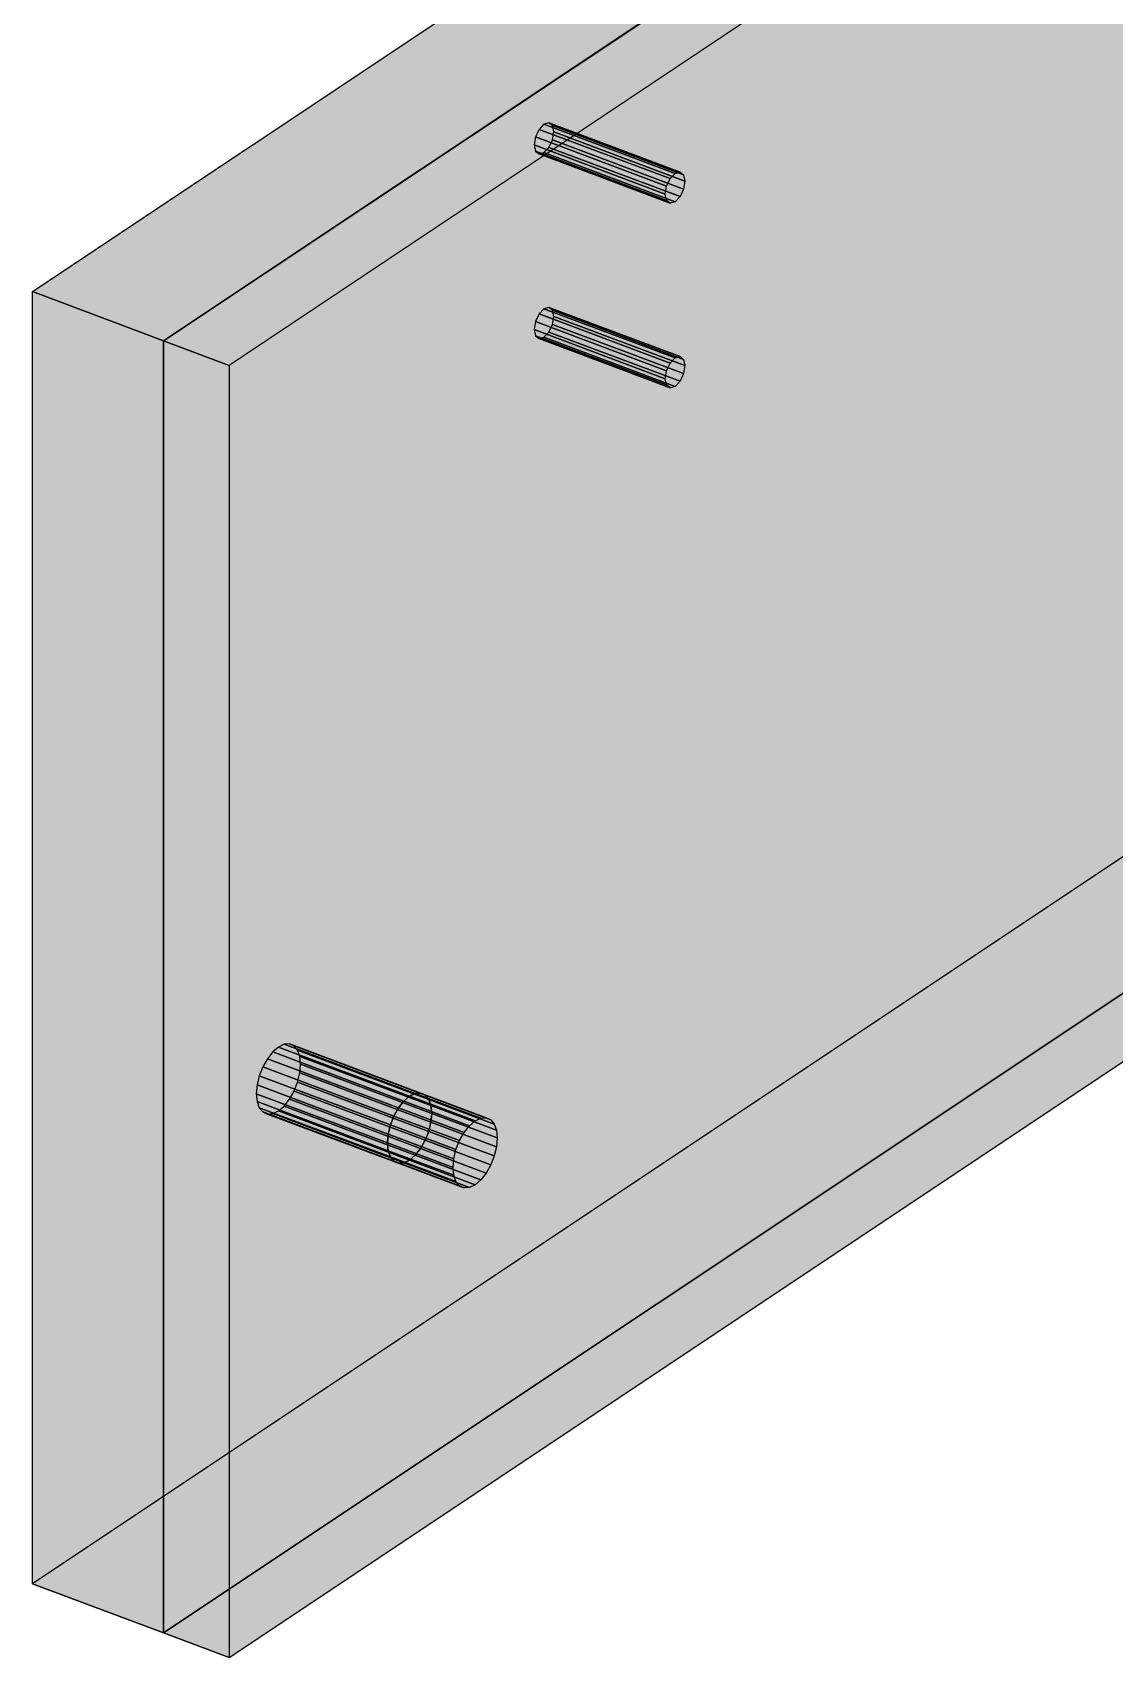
# Model space of a CAD drawing. Header units: millimetres. Extents: x 50 to 612415, y 2 to 4150.
# Drawn here: x 496427.8 to 496598.9, y 1608.7 to 1865.6 of the extents above; entities that cross this region are included whole.
import ezdxf

# ---------------------------------------------------------------- set-up
doc = ezdxf.new("R2010")
doc.units = ezdxf.units.MM
doc.layers.add('HATCH', color=8, linetype='Continuous', lineweight=9)
doc.layers.add('OUTLINE', color=7, linetype='Continuous', lineweight=25)

msp = doc.modelspace()

# ---------------------------------------------------------------- hatches: boundary and pattern name
at = {"layer": 'HATCH', "true_color": 0xccae87}
for points in [[(496427.812, 1824.65), (496738.892, 2032.036), (496759.631, 2024.259), (496448.551, 1816.873)], [(496448.551, 1816.873), (496759.631, 2024.259), (496770, 2020.371), (496458.92, 1812.984)], [(496738.892, 1827.739), (496427.812, 1620.353), (496448.551, 1612.576), (496759.631, 1819.962)], [(496759.631, 1819.962), (496448.551, 1612.576), (496458.92, 1608.687), (496770, 1816.073)]]:
    msp.add_hatch(color=43, dxfattribs=at).paths.add_polyline_path(points)
at = {"layer": 'HATCH', "true_color": 0xbda27d}
for points in [[(496508.693, 1851.114), (496427.812, 1824.65), (496738.892, 2032.036)], [(496509.471, 1851.331), (496508.693, 1851.114), (496738.892, 2032.036)], [(496510.04, 1850.889), (496509.471, 1851.331), (496738.892, 2032.036)], [(496658.011, 1950.659), (496510.04, 1850.889), (496738.892, 2032.036)], [(496490.816, 1695.94), (496448.551, 1816.873), (496759.631, 2024.259)], [(496759.631, 2024.259), (496448.551, 1816.873), (496529.432, 1843.337)], [(496720.746, 1852.971), (496490.816, 1695.94), (496759.631, 2024.259)], [(496759.631, 2024.259), (496529.432, 1843.337), (496530.21, 1843.554)], [(496759.631, 2024.259), (496530.21, 1843.554), (496530.779, 1843.112)], [(496759.631, 2024.259), (496530.779, 1843.112), (496678.75, 1942.882)], [(496770, 2020.371), (496458.92, 1812.984), (496501.186, 1692.052)], [(496770, 2020.371), (496501.186, 1692.052), (496731.115, 1849.082)], [(496658.011, 1950.659), (496657.234, 1949.84), (496510.04, 1850.889)], [(496657.234, 1949.84), (496656.664, 1948.638), (496510.04, 1850.889)], [(496656.664, 1948.638), (496656.456, 1947.377), (496510.04, 1850.889)], [(496508.693, 1846.623), (496656.664, 1946.393), (496657.234, 1945.951)], [(496508.693, 1846.623), (496509.471, 1847.443), (496656.664, 1946.393)], [(496658.011, 1921.474), (496508.693, 1846.623), (496657.234, 1945.951)], [(496509.471, 1847.443), (496510.04, 1848.644), (496656.664, 1946.393)], [(496656.456, 1947.377), (496510.249, 1849.905), (496510.04, 1850.889)], [(496510.04, 1848.644), (496510.249, 1849.905), (496656.664, 1946.393)], [(496510.249, 1849.905), (496656.456, 1947.377), (496656.664, 1946.393)], [(496530.779, 1843.112), (496677.972, 1942.063), (496678.75, 1942.882)], [(496530.779, 1843.112), (496677.403, 1940.861), (496677.972, 1942.063)], [(496530.779, 1843.112), (496677.195, 1939.6), (496677.403, 1940.861)], [(496677.972, 1938.174), (496677.403, 1938.616), (496529.432, 1838.846)], [(496677.403, 1938.616), (496530.21, 1839.666), (496529.432, 1838.846)], [(496677.972, 1938.174), (496529.432, 1838.846), (496678.75, 1913.697)], [(496677.403, 1938.616), (496530.779, 1840.867), (496530.21, 1839.666)], [(496530.779, 1843.112), (496530.987, 1842.128), (496677.195, 1939.6)], [(496677.403, 1938.616), (496530.987, 1842.128), (496530.779, 1840.867)], [(496677.403, 1938.616), (496677.195, 1939.6), (496530.987, 1842.128)], [(496658.011, 1921.474), (496510.249, 1820.72), (496508.693, 1846.623)], [(496658.011, 1921.474), (496657.234, 1920.654), (496510.249, 1820.72)], [(496657.234, 1920.654), (496656.664, 1919.453), (496510.249, 1820.72)], [(496656.664, 1919.453), (496656.456, 1918.192), (496510.249, 1820.72)], [(496508.693, 1817.438), (496656.664, 1917.208), (496657.234, 1916.766)], [(496508.693, 1817.438), (496509.471, 1818.257), (496656.664, 1917.208)], [(496700.913, 1861.179), (496508.693, 1817.438), (496658.011, 1916.984)], [(496508.693, 1817.438), (496657.234, 1916.766), (496658.011, 1916.984)], [(496509.471, 1818.257), (496510.04, 1819.459), (496656.664, 1917.208)], [(496510.04, 1819.459), (496510.249, 1820.72), (496656.664, 1917.208)], [(496510.249, 1820.72), (496656.456, 1918.192), (496656.664, 1917.208)], [(496529.432, 1838.846), (496530.987, 1812.943), (496678.75, 1913.697)], [(496530.987, 1812.943), (496677.972, 1912.877), (496678.75, 1913.697)], [(496530.987, 1812.943), (496677.403, 1911.676), (496677.972, 1912.877)], [(496530.987, 1812.943), (496677.195, 1910.415), (496677.403, 1911.676)], [(496677.972, 1908.989), (496677.403, 1909.431), (496529.432, 1809.661)], [(496677.403, 1909.431), (496530.21, 1810.48), (496529.432, 1809.661)], [(496678.75, 1909.207), (496529.432, 1809.661), (496721.652, 1853.402)], [(496678.75, 1909.207), (496677.972, 1908.989), (496529.432, 1809.661)], [(496677.403, 1909.431), (496530.779, 1811.682), (496530.21, 1810.48)], [(496677.403, 1909.431), (496530.987, 1812.943), (496530.779, 1811.682)], [(496677.403, 1909.431), (496677.195, 1910.415), (496530.987, 1812.943)], [(496700.007, 1860.748), (496470.197, 1702.49), (496470.078, 1703.717)], [(496700.007, 1860.748), (496470.078, 1703.717), (496507.915, 1817.22)], [(496700.007, 1860.748), (496699.101, 1859.972), (496470.197, 1702.49)], [(496700.913, 1861.179), (496700.007, 1860.748), (496507.915, 1817.22)], [(496700.913, 1861.179), (496507.915, 1817.22), (496508.693, 1817.438)], [(496699.101, 1859.972), (496698.257, 1858.904), (496470.197, 1702.49)], [(496698.257, 1858.904), (496697.532, 1857.618), (496470.197, 1702.49)], [(496697.532, 1857.618), (496696.976, 1856.201), (496470.197, 1702.49)], [(496696.976, 1856.201), (496696.627, 1854.75), (496470.197, 1702.49)], [(496696.627, 1854.75), (496696.507, 1853.363), (496470.197, 1702.49)], [(496470.197, 1702.49), (496696.507, 1853.363), (496696.627, 1852.135)], [(496490.816, 1695.94), (496490.936, 1694.713), (496720.746, 1852.971)], [(496720.746, 1852.971), (496490.936, 1694.713), (496490.816, 1695.94)], [(496528.654, 1809.443), (496490.816, 1695.94), (496720.746, 1852.971)], [(496490.936, 1694.713), (496719.84, 1852.195), (496720.746, 1852.971)], [(496720.746, 1852.971), (496719.84, 1852.195), (496490.936, 1694.713)], [(496528.654, 1809.443), (496720.746, 1852.971), (496721.652, 1853.402)], [(496529.432, 1809.661), (496528.654, 1809.443), (496721.652, 1853.402)], [(496508.693, 1851.114), (496507.915, 1850.294), (496427.812, 1824.65)], [(496507.915, 1850.294), (496507.346, 1849.093), (496427.812, 1824.65)], [(496466.697, 1695.105), (496696.627, 1852.135), (496696.976, 1851.15)], [(496466.697, 1695.105), (496467.603, 1695.881), (496696.627, 1852.135)], [(496466.697, 1695.105), (496696.976, 1851.15), (496697.532, 1850.475)], [(496466.697, 1695.105), (496697.532, 1850.475), (496698.257, 1850.155)], [(496466.697, 1695.105), (496699.101, 1850.213), (496738.892, 1827.739)], [(496466.697, 1695.105), (496698.257, 1850.155), (496699.101, 1850.213)], [(496467.603, 1695.881), (496468.447, 1696.948), (496696.627, 1852.135)], [(496468.447, 1696.948), (496469.172, 1698.234), (496696.627, 1852.135)], [(496469.172, 1698.234), (496469.728, 1699.651), (496696.627, 1852.135)], [(496469.728, 1699.651), (496470.078, 1701.103), (496696.627, 1852.135)], [(496470.078, 1701.103), (496470.197, 1702.49), (496696.627, 1852.135)], [(496490.936, 1694.713), (496718.996, 1851.127), (496719.84, 1852.195)], [(496719.84, 1852.195), (496718.996, 1851.127), (496490.936, 1694.713)], [(496490.936, 1694.713), (496718.271, 1849.841), (496718.996, 1851.127)], [(496718.996, 1851.127), (496718.271, 1849.841), (496490.936, 1694.713)], [(496507.346, 1849.093), (496507.138, 1847.832), (496427.812, 1824.65)], [(496427.812, 1620.353), (496507.138, 1847.832), (496507.346, 1846.848)], [(496507.138, 1847.832), (496427.812, 1620.353), (496427.812, 1824.65)], [(496490.936, 1694.713), (496717.715, 1848.424), (496718.271, 1849.841)], [(496718.271, 1849.841), (496717.715, 1848.424), (496490.936, 1694.713)], [(496490.936, 1694.713), (496717.365, 1846.973), (496717.715, 1848.424)], [(496717.715, 1848.424), (496717.365, 1846.973), (496490.936, 1694.713)], [(496501.186, 1692.052), (496501.305, 1690.824), (496731.115, 1849.082)], [(496501.305, 1690.824), (496730.209, 1848.306), (496731.115, 1849.082)], [(496501.305, 1690.824), (496729.365, 1847.239), (496730.209, 1848.306)], [(496507.138, 1818.646), (496427.812, 1620.353), (496507.346, 1846.848)], [(496490.936, 1694.713), (496717.246, 1845.586), (496717.365, 1846.973)], [(496717.365, 1846.973), (496717.246, 1845.586), (496490.936, 1694.713)], [(496490.936, 1694.713), (496717.246, 1845.586), (496717.365, 1844.358)], [(496717.365, 1844.358), (496717.246, 1845.586), (496490.936, 1694.713)], [(496501.305, 1690.824), (496728.64, 1845.953), (496729.365, 1847.239)], [(496501.305, 1690.824), (496728.084, 1844.536), (496728.64, 1845.953)], [(496507.346, 1819.908), (496507.138, 1818.646), (496507.346, 1846.848)], [(496510.249, 1820.72), (496510.04, 1821.704), (496507.346, 1846.848)], [(496510.04, 1821.704), (496509.471, 1822.146), (496507.346, 1846.848)], [(496509.471, 1822.146), (496508.693, 1821.928), (496507.346, 1846.848)], [(496508.693, 1821.928), (496507.915, 1821.109), (496507.346, 1846.848)], [(496507.915, 1821.109), (496507.346, 1819.908), (496507.346, 1846.848)], [(496510.249, 1820.72), (496507.346, 1846.848), (496507.915, 1846.406)], [(496510.249, 1820.72), (496507.915, 1846.406), (496508.693, 1846.623)], [(496448.551, 1816.873), (496528.654, 1842.517), (496529.432, 1843.337)], [(496448.551, 1816.873), (496528.085, 1841.316), (496528.654, 1842.517)], [(496717.715, 1843.373), (496717.365, 1844.358), (496487.436, 1687.328)], [(496487.436, 1687.328), (496717.365, 1844.358), (496717.715, 1843.373)], [(496717.365, 1844.358), (496488.342, 1688.104), (496487.436, 1687.328)], [(496487.436, 1687.328), (496488.342, 1688.104), (496717.365, 1844.358)], [(496718.271, 1842.698), (496717.715, 1843.373), (496487.436, 1687.328)], [(496487.436, 1687.328), (496717.715, 1843.373), (496718.271, 1842.698)], [(496487.436, 1687.328), (496718.271, 1842.698), (496759.631, 1819.962)], [(496718.996, 1842.378), (496718.271, 1842.698), (496487.436, 1687.328)], [(496759.631, 1819.962), (496719.84, 1842.436), (496487.436, 1687.328)], [(496719.84, 1842.436), (496718.996, 1842.378), (496487.436, 1687.328)], [(496717.365, 1844.358), (496489.186, 1689.171), (496488.342, 1688.104)], [(496488.342, 1688.104), (496489.186, 1689.171), (496717.365, 1844.358)], [(496489.186, 1689.171), (496489.911, 1690.457), (496717.365, 1844.358)], [(496717.365, 1844.358), (496489.911, 1690.457), (496489.186, 1689.171)], [(496717.365, 1844.358), (496490.467, 1691.874), (496489.911, 1690.457)], [(496489.911, 1690.457), (496490.467, 1691.874), (496717.365, 1844.358)], [(496490.467, 1691.874), (496490.816, 1693.326), (496717.365, 1844.358)], [(496717.365, 1844.358), (496490.816, 1693.326), (496490.467, 1691.874)], [(496717.365, 1844.358), (496490.936, 1694.713), (496490.816, 1693.326)], [(496490.816, 1693.326), (496490.936, 1694.713), (496717.365, 1844.358)], [(496501.305, 1690.824), (496727.735, 1843.084), (496728.084, 1844.536)], [(496501.305, 1690.824), (496727.615, 1841.698), (496727.735, 1843.084)], [(496448.551, 1816.873), (496527.876, 1840.055), (496528.085, 1841.316)], [(496528.085, 1839.071), (496527.876, 1840.055), (496448.551, 1612.576)], [(496448.551, 1816.873), (496448.551, 1612.576), (496527.876, 1840.055)], [(496728.084, 1839.485), (496727.735, 1840.47), (496497.805, 1683.44)], [(496727.735, 1840.47), (496498.711, 1684.216), (496497.805, 1683.44)], [(496727.735, 1840.47), (496499.555, 1685.283), (496498.711, 1684.216)], [(496727.735, 1840.47), (496500.28, 1686.569), (496499.555, 1685.283)], [(496727.735, 1840.47), (496500.836, 1687.986), (496500.28, 1686.569)], [(496727.735, 1840.47), (496501.186, 1689.437), (496500.836, 1687.986)], [(496727.735, 1840.47), (496501.305, 1690.824), (496501.186, 1689.437)], [(496727.735, 1840.47), (496727.615, 1841.698), (496501.305, 1690.824)], [(496528.085, 1839.071), (496448.551, 1612.576), (496527.876, 1810.869)], [(496728.64, 1838.809), (496728.084, 1839.485), (496497.805, 1683.44)], [(496770, 1816.073), (496728.64, 1838.809), (496497.805, 1683.44)], [(496528.085, 1839.071), (496527.876, 1810.869), (496528.085, 1812.131)], [(496528.085, 1839.071), (496530.779, 1813.927), (496530.987, 1812.943)], [(496528.085, 1839.071), (496530.21, 1814.369), (496530.779, 1813.927)], [(496528.085, 1839.071), (496529.432, 1814.151), (496530.21, 1814.369)], [(496528.085, 1839.071), (496528.654, 1813.332), (496529.432, 1814.151)], [(496528.085, 1839.071), (496528.085, 1812.131), (496528.654, 1813.332)], [(496528.654, 1838.629), (496528.085, 1839.071), (496530.987, 1812.943)], [(496529.432, 1838.846), (496528.654, 1838.629), (496530.987, 1812.943)], [(496738.892, 1827.739), (496427.812, 1620.353), (496466.697, 1695.105)], [(496487.436, 1687.328), (496448.551, 1612.576), (496759.631, 1819.962)], [(496487.436, 1687.328), (496759.631, 1819.962), (496448.551, 1612.576)], [(496427.812, 1620.353), (496507.138, 1818.646), (496507.346, 1817.663)], [(496427.812, 1620.353), (496507.346, 1817.663), (496507.915, 1817.22)], [(496464.223, 1702.078), (496427.812, 1620.353), (496507.915, 1817.22)], [(496490.816, 1695.94), (496490.467, 1696.926), (496448.551, 1816.873)], [(496490.467, 1696.926), (496489.911, 1697.601), (496448.551, 1816.873)], [(496489.911, 1697.601), (496489.186, 1697.921), (496448.551, 1816.873)], [(496489.186, 1697.921), (496488.342, 1697.862), (496448.551, 1816.873)], [(496488.342, 1697.862), (496487.436, 1697.431), (496448.551, 1816.873)], [(496487.436, 1697.431), (496486.53, 1696.655), (496448.551, 1816.873)], [(496486.53, 1696.655), (496485.686, 1695.587), (496448.551, 1816.873)], [(496484.056, 1691.433), (496483.936, 1690.046), (496448.551, 1816.873)], [(496485.686, 1695.587), (496484.961, 1694.302), (496448.551, 1816.873)], [(496484.405, 1692.885), (496484.056, 1691.433), (496448.551, 1816.873)], [(496484.961, 1694.302), (496484.405, 1692.885), (496448.551, 1816.873)], [(496483.936, 1690.046), (496448.551, 1612.576), (496448.551, 1816.873)], [(496464.948, 1703.364), (496464.223, 1702.078), (496507.915, 1817.22)], [(496465.792, 1704.432), (496464.948, 1703.364), (496507.915, 1817.22)], [(496466.697, 1705.208), (496465.792, 1704.432), (496507.915, 1817.22)], [(496467.603, 1705.639), (496466.697, 1705.208), (496507.915, 1817.22)], [(496468.447, 1705.698), (496467.603, 1705.639), (496507.915, 1817.22)], [(496469.172, 1705.378), (496468.447, 1705.698), (496507.915, 1817.22)], [(496469.728, 1704.703), (496469.172, 1705.378), (496507.915, 1817.22)], [(496470.078, 1703.717), (496469.728, 1704.703), (496507.915, 1817.22)], [(496458.92, 1608.687), (496770, 1816.073), (496497.805, 1683.44)], [(496458.92, 1812.984), (496500.836, 1693.037), (496501.186, 1692.052)], [(496458.92, 1812.984), (496500.28, 1693.713), (496500.836, 1693.037)], [(496458.92, 1812.984), (496499.555, 1694.032), (496500.28, 1693.713)], [(496458.92, 1812.984), (496498.711, 1693.974), (496499.555, 1694.032)], [(496458.92, 1812.984), (496497.805, 1693.542), (496498.711, 1693.974)], [(496458.92, 1812.984), (496496.9, 1692.766), (496497.805, 1693.542)], [(496458.92, 1812.984), (496496.056, 1691.699), (496496.9, 1692.766)], [(496458.92, 1812.984), (496494.306, 1686.158), (496494.425, 1687.545)], [(496458.92, 1812.984), (496495.331, 1690.413), (496496.056, 1691.699)], [(496458.92, 1812.984), (496494.425, 1687.545), (496494.775, 1688.996)], [(496458.92, 1812.984), (496494.775, 1688.996), (496495.331, 1690.413)], [(496458.92, 1812.984), (496458.92, 1608.687), (496494.306, 1686.158)], [(496528.085, 1809.886), (496527.876, 1810.869), (496448.551, 1612.576)], [(496528.654, 1809.443), (496528.085, 1809.886), (496448.551, 1612.576)], [(496528.654, 1809.443), (496448.551, 1612.576), (496484.961, 1694.302)], [(496528.654, 1809.443), (496484.961, 1694.302), (496485.686, 1695.587)], [(496528.654, 1809.443), (496485.686, 1695.587), (496486.53, 1696.655)], [(496528.654, 1809.443), (496486.53, 1696.655), (496487.436, 1697.431)], [(496528.654, 1809.443), (496487.436, 1697.431), (496488.342, 1697.862)], [(496528.654, 1809.443), (496488.342, 1697.862), (496489.186, 1697.921)], [(496528.654, 1809.443), (496489.186, 1697.921), (496489.911, 1697.601)], [(496528.654, 1809.443), (496489.911, 1697.601), (496490.467, 1696.926)], [(496528.654, 1809.443), (496490.467, 1696.926), (496490.816, 1695.94)], [(496464.223, 1702.078), (496463.667, 1700.662), (496427.812, 1620.353)], [(496463.667, 1700.662), (496463.317, 1699.21), (496427.812, 1620.353)], [(496463.317, 1699.21), (496463.198, 1697.823), (496427.812, 1620.353)], [(496427.812, 1620.353), (496463.198, 1697.823), (496463.317, 1696.595)], [(496427.812, 1620.353), (496463.317, 1696.595), (496463.667, 1695.61)], [(496427.812, 1620.353), (496463.667, 1695.61), (496464.223, 1694.935)], [(496427.812, 1620.353), (496465.792, 1694.673), (496466.697, 1695.105)], [(496427.812, 1620.353), (496464.223, 1694.935), (496464.948, 1694.615)], [(496427.812, 1620.353), (496464.948, 1694.615), (496465.792, 1694.673)], [(496448.551, 1612.576), (496484.405, 1692.885), (496484.961, 1694.302)], [(496448.551, 1612.576), (496484.056, 1691.433), (496484.405, 1692.885)], [(496448.551, 1612.576), (496483.936, 1690.046), (496484.056, 1691.433)], [(496484.056, 1688.818), (496483.936, 1690.046), (496448.551, 1612.576)], [(496448.551, 1612.576), (496483.936, 1690.046), (496484.056, 1688.818)], [(496484.405, 1687.833), (496484.056, 1688.818), (496448.551, 1612.576)], [(496448.551, 1612.576), (496484.056, 1688.818), (496484.405, 1687.833)], [(496484.961, 1687.158), (496484.405, 1687.833), (496448.551, 1612.576)], [(496448.551, 1612.576), (496484.405, 1687.833), (496484.961, 1687.158)], [(496487.436, 1687.328), (496486.53, 1686.896), (496448.551, 1612.576)], [(496486.53, 1686.896), (496487.436, 1687.328), (496448.551, 1612.576)], [(496485.686, 1686.838), (496484.961, 1687.158), (496448.551, 1612.576)], [(496448.551, 1612.576), (496484.961, 1687.158), (496485.686, 1686.838)], [(496486.53, 1686.896), (496485.686, 1686.838), (496448.551, 1612.576)], [(496485.686, 1686.838), (496486.53, 1686.896), (496448.551, 1612.576)], [(496494.425, 1684.93), (496494.306, 1686.158), (496458.92, 1608.687)], [(496494.775, 1683.945), (496494.425, 1684.93), (496458.92, 1608.687)], [(496495.331, 1683.269), (496494.775, 1683.945), (496458.92, 1608.687)], [(496458.92, 1608.687), (496497.805, 1683.44), (496496.9, 1683.008)], [(496496.056, 1682.95), (496495.331, 1683.269), (496458.92, 1608.687)], [(496458.92, 1608.687), (496496.9, 1683.008), (496496.056, 1682.95)]]:
    msp.add_hatch(color=33, dxfattribs=at).paths.add_polyline_path(points)
at = {"layer": 'HATCH', "true_color": 0xccaf87}
for points in [[(496507.915, 1850.294), (496507.346, 1849.093), (496528.085, 1841.316), (496528.654, 1842.517)], [(496509.471, 1847.443), (496510.04, 1848.644), (496530.779, 1840.867), (496530.21, 1839.666)], [(496507.915, 1821.109), (496507.346, 1819.908), (496528.085, 1812.131), (496528.654, 1813.332)], [(496509.471, 1818.257), (496510.04, 1819.459), (496530.779, 1811.682), (496530.21, 1810.48)]]:
    msp.add_hatch(color=43, dxfattribs=at).paths.add_polyline_path(points)
at = {"layer": 'HATCH', "true_color": 0xceb088}
for points in [[(496508.693, 1851.114), (496507.915, 1850.294), (496528.654, 1842.517), (496529.432, 1843.337)], [(496508.693, 1846.623), (496509.471, 1847.443), (496530.21, 1839.666), (496529.432, 1838.846)], [(496508.693, 1821.928), (496507.915, 1821.109), (496528.654, 1813.332), (496529.432, 1814.151)], [(496508.693, 1817.438), (496509.471, 1818.257), (496530.21, 1810.48), (496529.432, 1809.661)], [(496465.792, 1704.432), (496464.948, 1703.364), (496485.686, 1695.587), (496486.53, 1696.655)], [(496467.603, 1695.881), (496468.447, 1696.948), (496489.186, 1689.171), (496488.342, 1688.104)], [(496486.53, 1696.655), (496485.686, 1695.587), (496496.056, 1691.699), (496496.9, 1692.766)], [(496488.342, 1688.104), (496489.186, 1689.171), (496499.555, 1685.283), (496498.711, 1684.216)]]:
    msp.add_hatch(color=43, dxfattribs=at).paths.add_polyline_path(points)
at = {"layer": 'HATCH', "true_color": 0xc8ab85}
for points in [[(496509.471, 1851.331), (496508.693, 1851.114), (496529.432, 1843.337), (496530.21, 1843.554)], [(496507.915, 1846.406), (496508.693, 1846.623), (496529.432, 1838.846), (496528.654, 1838.629)], [(496509.471, 1822.146), (496508.693, 1821.928), (496529.432, 1814.151), (496530.21, 1814.369)], [(496507.915, 1817.22), (496508.693, 1817.438), (496529.432, 1809.661), (496528.654, 1809.443)]]:
    msp.add_hatch(color=43, dxfattribs=at).paths.add_polyline_path(points)
at = {"layer": 'HATCH', "true_color": 0xbea27e}
for points in [[(496510.04, 1850.889), (496509.471, 1851.331), (496530.21, 1843.554), (496530.779, 1843.112)], [(496507.346, 1846.848), (496507.915, 1846.406), (496528.654, 1838.629), (496528.085, 1839.071)], [(496510.04, 1821.704), (496509.471, 1822.146), (496530.21, 1814.369), (496530.779, 1813.927)], [(496507.346, 1817.663), (496507.915, 1817.22), (496528.654, 1809.443), (496528.085, 1809.886)]]:
    msp.add_hatch(color=33, dxfattribs=at).paths.add_polyline_path(points)
at = {"layer": 'HATCH', "true_color": 0xba9f7b}
for points in [[(496510.249, 1849.905), (496510.04, 1850.889), (496530.779, 1843.112), (496530.987, 1842.128)], [(496507.138, 1847.832), (496507.346, 1846.848), (496528.085, 1839.071), (496527.876, 1840.055)], [(496510.249, 1820.72), (496510.04, 1821.704), (496530.779, 1813.927), (496530.987, 1812.943)], [(496507.138, 1818.646), (496507.346, 1817.663), (496528.085, 1809.886), (496527.876, 1810.869)]]:
    msp.add_hatch(color=33, dxfattribs=at).paths.add_polyline_path(points)
at = {"layer": 'HATCH', "true_color": 0xc5a883}
for points in [[(496510.04, 1848.644), (496510.249, 1849.905), (496530.987, 1842.128), (496530.779, 1840.867)], [(496507.346, 1849.093), (496507.138, 1847.832), (496527.876, 1840.055), (496528.085, 1841.316)], [(496507.346, 1819.908), (496507.138, 1818.646), (496527.876, 1810.869), (496528.085, 1812.131)], [(496510.04, 1819.459), (496510.249, 1820.72), (496530.987, 1812.943), (496530.779, 1811.682)]]:
    msp.add_hatch(color=43, dxfattribs=at).paths.add_polyline_path(points)
at = {"layer": 'HATCH', "true_color": 0xc0a47f}
for points in [[(496427.812, 1620.353), (496427.812, 1824.65), (496448.551, 1816.873), (496448.551, 1612.576)], [(496448.551, 1612.576), (496448.551, 1816.873), (496458.92, 1812.984), (496458.92, 1608.687)]]:
    msp.add_hatch(color=33, dxfattribs=at).paths.add_polyline_path(points)
at = {"layer": 'HATCH', "true_color": 0xcdaf88}
for points in [[(496466.697, 1705.208), (496465.792, 1704.432), (496486.53, 1696.655), (496487.436, 1697.431)], [(496464.948, 1703.364), (496464.223, 1702.078), (496484.961, 1694.302), (496485.686, 1695.587)], [(496466.697, 1695.105), (496467.603, 1695.881), (496488.342, 1688.104), (496487.436, 1687.328)], [(496468.447, 1696.948), (496469.172, 1698.234), (496489.911, 1690.457), (496489.186, 1689.171)], [(496487.436, 1697.431), (496486.53, 1696.655), (496496.9, 1692.766), (496497.805, 1693.542)], [(496485.686, 1695.587), (496484.961, 1694.302), (496495.331, 1690.413), (496496.056, 1691.699)], [(496487.436, 1687.328), (496488.342, 1688.104), (496498.711, 1684.216), (496497.805, 1683.44)], [(496489.186, 1689.171), (496489.911, 1690.457), (496500.28, 1686.569), (496499.555, 1685.283)]]:
    msp.add_hatch(color=43, dxfattribs=at).paths.add_polyline_path(points)
at = {"layer": 'HATCH', "true_color": 0xcaad86}
for points in [[(496467.603, 1705.639), (496466.697, 1705.208), (496487.436, 1697.431), (496488.342, 1697.862)], [(496488.342, 1697.862), (496487.436, 1697.431), (496497.805, 1693.542), (496498.711, 1693.974)], [(496465.792, 1694.673), (496466.697, 1695.105), (496487.436, 1687.328), (496486.53, 1686.896)], [(496486.53, 1686.896), (496487.436, 1687.328), (496497.805, 1683.44), (496496.9, 1683.008)]]:
    msp.add_hatch(color=43, dxfattribs=at).paths.add_polyline_path(points)
at = {"layer": 'HATCH', "true_color": 0xc6a983}
for points in [[(496468.447, 1705.698), (496467.603, 1705.639), (496488.342, 1697.862), (496489.186, 1697.921)], [(496489.186, 1697.921), (496488.342, 1697.862), (496498.711, 1693.974), (496499.555, 1694.032)], [(496464.948, 1694.615), (496465.792, 1694.673), (496486.53, 1686.896), (496485.686, 1686.838)], [(496485.686, 1686.838), (496486.53, 1686.896), (496496.9, 1683.008), (496496.056, 1682.95)]]:
    msp.add_hatch(color=43, dxfattribs=at).paths.add_polyline_path(points)
at = {"layer": 'HATCH', "true_color": 0xc1a580}
for points in [[(496469.172, 1705.378), (496468.447, 1705.698), (496489.186, 1697.921), (496489.911, 1697.601)], [(496489.911, 1697.601), (496489.186, 1697.921), (496499.555, 1694.032), (496500.28, 1693.713)], [(496464.223, 1694.935), (496464.948, 1694.615), (496485.686, 1686.838), (496484.961, 1687.158)], [(496484.961, 1687.158), (496485.686, 1686.838), (496496.056, 1682.95), (496495.331, 1683.269)]]:
    msp.add_hatch(color=33, dxfattribs=at).paths.add_polyline_path(points)
at = {"layer": 'HATCH', "true_color": 0xbba07c}
for points in [[(496469.728, 1704.703), (496469.172, 1705.378), (496489.911, 1697.601), (496490.467, 1696.926)], [(496490.467, 1696.926), (496489.911, 1697.601), (496500.28, 1693.713), (496500.836, 1693.037)], [(496463.667, 1695.61), (496464.223, 1694.935), (496484.961, 1687.158), (496484.405, 1687.833)], [(496484.405, 1687.833), (496484.961, 1687.158), (496495.331, 1683.269), (496494.775, 1683.945)]]:
    msp.add_hatch(color=33, dxfattribs=at).paths.add_polyline_path(points)
at = {"layer": 'HATCH', "true_color": 0xb69c79}
for points in [[(496470.078, 1703.717), (496469.728, 1704.703), (496490.467, 1696.926), (496490.816, 1695.94)], [(496463.317, 1696.595), (496463.667, 1695.61), (496484.405, 1687.833), (496484.056, 1688.818)], [(496490.816, 1695.94), (496490.467, 1696.926), (496500.836, 1693.037), (496501.186, 1692.052)], [(496484.056, 1688.818), (496484.405, 1687.833), (496494.775, 1683.945), (496494.425, 1684.93)]]:
    msp.add_hatch(color=33, dxfattribs=at).paths.add_polyline_path(points)
at = {"layer": 'HATCH', "true_color": 0xbda17d}
for points in [[(496470.197, 1702.49), (496470.078, 1703.717), (496490.816, 1695.94), (496490.936, 1694.713)], [(496463.198, 1697.823), (496463.317, 1696.595), (496484.056, 1688.818), (496483.936, 1690.046)], [(496490.936, 1694.713), (496490.816, 1695.94), (496501.186, 1692.052), (496501.305, 1690.824)], [(496483.936, 1690.046), (496484.056, 1688.818), (496494.425, 1684.93), (496494.306, 1686.158)]]:
    msp.add_hatch(color=33, dxfattribs=at).paths.add_polyline_path(points)
at = {"layer": 'HATCH', "true_color": 0xcbae87}
for points in [[(496464.223, 1702.078), (496463.667, 1700.662), (496484.405, 1692.885), (496484.961, 1694.302)], [(496469.172, 1698.234), (496469.728, 1699.651), (496490.467, 1691.874), (496489.911, 1690.457)], [(496484.961, 1694.302), (496484.405, 1692.885), (496494.775, 1688.996), (496495.331, 1690.413)], [(496489.911, 1690.457), (496490.467, 1691.874), (496500.836, 1687.986), (496500.28, 1686.569)]]:
    msp.add_hatch(color=43, dxfattribs=at).paths.add_polyline_path(points)
at = {"layer": 'HATCH', "true_color": 0xc7aa84}
for points in [[(496469.728, 1699.651), (496470.078, 1701.103), (496490.816, 1693.326), (496490.467, 1691.874)], [(496463.667, 1700.662), (496463.317, 1699.21), (496484.056, 1691.433), (496484.405, 1692.885)], [(496490.467, 1691.874), (496490.816, 1693.326), (496501.186, 1689.437), (496500.836, 1687.986)], [(496484.405, 1692.885), (496484.056, 1691.433), (496494.425, 1687.545), (496494.775, 1688.996)]]:
    msp.add_hatch(color=43, dxfattribs=at).paths.add_polyline_path(points)
at = {"layer": 'HATCH', "true_color": 0xc2a681}
for points in [[(496470.078, 1701.103), (496470.197, 1702.49), (496490.936, 1694.713), (496490.816, 1693.326)], [(496463.317, 1699.21), (496463.198, 1697.823), (496483.936, 1690.046), (496484.056, 1691.433)], [(496490.816, 1693.326), (496490.936, 1694.713), (496501.305, 1690.824), (496501.186, 1689.437)], [(496484.056, 1691.433), (496483.936, 1690.046), (496494.306, 1686.158), (496494.425, 1687.545)]]:
    msp.add_hatch(color=43, dxfattribs=at).paths.add_polyline_path(points)

# ---------------------------------------------------------------- linework, layer by layer
at = {"layer": 'OUTLINE', "color": 139, "true_color": 0x42544a}
for p, q in [((496427.812, 1824.65), (496738.892, 2032.036)), ((496427.812, 1824.65), (496738.892, 2032.036)), ((496759.631, 2024.259), (496448.551, 1816.873)), ((496448.551, 1816.873), (496759.631, 2024.259)), ((496448.551, 1816.873), (496759.631, 2024.259)), ((496759.631, 2024.259), (496448.551, 1816.873)), ((496770, 2020.371), (496458.92, 1812.984)), ((496770, 2020.371), (496458.92, 1812.984)), ((496507.915, 1850.294), (496507.346, 1849.093)), ((496507.915, 1850.294), (496507.346, 1849.093)), ((496508.693, 1851.114), (496507.915, 1850.294)), ((496508.693, 1851.114), (496507.915, 1850.294)), ((496507.915, 1850.294), (496528.654, 1842.517)), ((496528.654, 1842.517), (496507.915, 1850.294)), ((496509.471, 1851.331), (496508.693, 1851.114)), ((496509.471, 1851.331), (496508.693, 1851.114)), ((496508.693, 1851.114), (496529.432, 1843.337)), ((496529.432, 1843.337), (496508.693, 1851.114)), ((496510.04, 1850.889), (496509.471, 1851.331)), ((496510.04, 1850.889), (496509.471, 1851.331)), ((496509.471, 1851.331), (496530.21, 1843.554)), ((496530.21, 1843.554), (496509.471, 1851.331)), ((496510.249, 1849.905), (496510.04, 1850.889)), ((496510.249, 1849.905), (496510.04, 1850.889)), ((496510.04, 1850.889), (496530.779, 1843.112)), ((496530.779, 1843.112), (496510.04, 1850.889)), ((496510.04, 1848.644), (496510.249, 1849.905)), ((496510.04, 1848.644), (496510.249, 1849.905)), ((496510.249, 1849.905), (496530.987, 1842.128)), ((496530.987, 1842.128), (496510.249, 1849.905)), ((496507.346, 1849.093), (496507.138, 1847.832)), ((496507.346, 1849.093), (496507.138, 1847.832)), ((496507.138, 1847.832), (496507.346, 1846.848)), ((496507.138, 1847.832), (496507.346, 1846.848)), ((496527.876, 1840.055), (496507.138, 1847.832)), ((496507.138, 1847.832), (496527.876, 1840.055)), ((496528.085, 1841.316), (496507.346, 1849.093)), ((496507.346, 1849.093), (496528.085, 1841.316)), ((496508.693, 1846.623), (496509.471, 1847.443)), ((496508.693, 1846.623), (496509.471, 1847.443)), ((496509.471, 1847.443), (496510.04, 1848.644)), ((496509.471, 1847.443), (496510.04, 1848.644)), ((496530.21, 1839.666), (496509.471, 1847.443)), ((496509.471, 1847.443), (496530.21, 1839.666)), ((496510.04, 1848.644), (496530.779, 1840.867)), ((496530.779, 1840.867), (496510.04, 1848.644)), ((496507.346, 1846.848), (496507.915, 1846.406)), ((496507.346, 1846.848), (496507.915, 1846.406)), ((496528.085, 1839.071), (496507.346, 1846.848)), ((496507.346, 1846.848), (496528.085, 1839.071)), ((496507.915, 1846.406), (496508.693, 1846.623)), ((496507.915, 1846.406), (496508.693, 1846.623)), ((496528.654, 1838.629), (496507.915, 1846.406)), ((496507.915, 1846.406), (496528.654, 1838.629)), ((496529.432, 1838.846), (496508.693, 1846.623)), ((496508.693, 1846.623), (496529.432, 1838.846)), ((496528.085, 1841.316), (496528.654, 1842.517)), ((496528.085, 1841.316), (496528.654, 1842.517)), ((496528.654, 1842.517), (496529.432, 1843.337)), ((496528.654, 1842.517), (496529.432, 1843.337)), ((496529.432, 1843.337), (496530.21, 1843.554)), ((496529.432, 1843.337), (496530.21, 1843.554)), ((496530.21, 1843.554), (496530.779, 1843.112)), ((496530.21, 1843.554), (496530.779, 1843.112)), ((496530.779, 1843.112), (496530.987, 1842.128)), ((496530.779, 1843.112), (496530.987, 1842.128)), ((496527.876, 1840.055), (496528.085, 1841.316)), ((496527.876, 1840.055), (496528.085, 1841.316)), ((496528.085, 1839.071), (496527.876, 1840.055)), ((496528.085, 1839.071), (496527.876, 1840.055)), ((496530.21, 1839.666), (496529.432, 1838.846)), ((496530.21, 1839.666), (496529.432, 1838.846)), ((496530.779, 1840.867), (496530.21, 1839.666)), ((496530.779, 1840.867), (496530.21, 1839.666)), ((496530.987, 1842.128), (496530.779, 1840.867)), ((496530.987, 1842.128), (496530.779, 1840.867)), ((496528.654, 1838.629), (496528.085, 1839.071)), ((496528.654, 1838.629), (496528.085, 1839.071)), ((496529.432, 1838.846), (496528.654, 1838.629)), ((496529.432, 1838.846), (496528.654, 1838.629)), ((496738.892, 1827.739), (496427.812, 1620.353)), ((496738.892, 1827.739), (496427.812, 1620.353)), ((496448.551, 1816.873), (496427.812, 1824.65)), ((496427.812, 1620.353), (496427.812, 1824.65)), ((496427.812, 1620.353), (496427.812, 1824.65)), ((496427.812, 1824.65), (496448.551, 1816.873)), ((496508.693, 1821.928), (496507.915, 1821.109)), ((496508.693, 1821.928), (496507.915, 1821.109)), ((496509.471, 1822.146), (496508.693, 1821.928)), ((496509.471, 1822.146), (496508.693, 1821.928)), ((496508.693, 1821.928), (496529.432, 1814.151)), ((496529.432, 1814.151), (496508.693, 1821.928)), ((496510.04, 1821.704), (496509.471, 1822.146)), ((496510.04, 1821.704), (496509.471, 1822.146)), ((496509.471, 1822.146), (496530.21, 1814.369)), ((496530.21, 1814.369), (496509.471, 1822.146)), ((496510.249, 1820.72), (496510.04, 1821.704)), ((496510.249, 1820.72), (496510.04, 1821.704)), ((496510.04, 1821.704), (496530.779, 1813.927)), ((496530.779, 1813.927), (496510.04, 1821.704)), ((496448.551, 1612.576), (496759.631, 1819.962)), ((496759.631, 1819.962), (496448.551, 1612.576)), ((496448.551, 1612.576), (496759.631, 1819.962)), ((496759.631, 1819.962), (496448.551, 1612.576)), ((496507.346, 1819.908), (496507.138, 1818.646)), ((496507.346, 1819.908), (496507.138, 1818.646)), ((496507.915, 1821.109), (496507.346, 1819.908)), ((496507.915, 1821.109), (496507.346, 1819.908)), ((496528.085, 1812.131), (496507.346, 1819.908)), ((496507.346, 1819.908), (496528.085, 1812.131)), ((496507.915, 1821.109), (496528.654, 1813.332)), ((496528.654, 1813.332), (496507.915, 1821.109)), ((496509.471, 1818.257), (496510.04, 1819.459)), ((496509.471, 1818.257), (496510.04, 1819.459)), ((496510.04, 1819.459), (496510.249, 1820.72)), ((496510.04, 1819.459), (496510.249, 1820.72)), ((496510.04, 1819.459), (496530.779, 1811.682)), ((496530.779, 1811.682), (496510.04, 1819.459)), ((496510.249, 1820.72), (496530.987, 1812.943)), ((496530.987, 1812.943), (496510.249, 1820.72)), ((496458.92, 1812.984), (496448.551, 1816.873)), ((496448.551, 1612.576), (496448.551, 1816.873)), ((496448.551, 1816.873), (496448.551, 1612.576)), ((496448.551, 1816.873), (496448.551, 1612.576)), ((496448.551, 1612.576), (496448.551, 1816.873)), ((496448.551, 1816.873), (496458.92, 1812.984)), ((496507.138, 1818.646), (496507.346, 1817.663)), ((496507.138, 1818.646), (496507.346, 1817.663)), ((496527.876, 1810.869), (496507.138, 1818.646)), ((496507.138, 1818.646), (496527.876, 1810.869)), ((496507.346, 1817.663), (496507.915, 1817.22)), ((496507.346, 1817.663), (496507.915, 1817.22)), ((496528.085, 1809.886), (496507.346, 1817.663)), ((496507.346, 1817.663), (496528.085, 1809.886)), ((496507.915, 1817.22), (496508.693, 1817.438)), ((496507.915, 1817.22), (496508.693, 1817.438)), ((496528.654, 1809.443), (496507.915, 1817.22)), ((496507.915, 1817.22), (496528.654, 1809.443)), ((496508.693, 1817.438), (496509.471, 1818.257)), ((496508.693, 1817.438), (496509.471, 1818.257)), ((496529.432, 1809.661), (496508.693, 1817.438)), ((496508.693, 1817.438), (496529.432, 1809.661)), ((496530.21, 1810.48), (496509.471, 1818.257)), ((496509.471, 1818.257), (496530.21, 1810.48)), ((496458.92, 1608.687), (496770, 1816.073)), ((496458.92, 1608.687), (496770, 1816.073)), ((496528.654, 1813.332), (496529.432, 1814.151)), ((496528.654, 1813.332), (496529.432, 1814.151)), ((496529.432, 1814.151), (496530.21, 1814.369)), ((496529.432, 1814.151), (496530.21, 1814.369)), ((496530.21, 1814.369), (496530.779, 1813.927)), ((496530.21, 1814.369), (496530.779, 1813.927)), ((496530.779, 1813.927), (496530.987, 1812.943)), ((496530.779, 1813.927), (496530.987, 1812.943)), ((496458.92, 1812.984), (496458.92, 1608.687)), ((496458.92, 1812.984), (496458.92, 1608.687)), ((496527.876, 1810.869), (496528.085, 1812.131)), ((496527.876, 1810.869), (496528.085, 1812.131)), ((496528.085, 1812.131), (496528.654, 1813.332)), ((496528.085, 1812.131), (496528.654, 1813.332)), ((496530.779, 1811.682), (496530.21, 1810.48)), ((496530.779, 1811.682), (496530.21, 1810.48)), ((496530.987, 1812.943), (496530.779, 1811.682)), ((496530.987, 1812.943), (496530.779, 1811.682)), ((496528.085, 1809.886), (496527.876, 1810.869)), ((496528.085, 1809.886), (496527.876, 1810.869)), ((496528.654, 1809.443), (496528.085, 1809.886)), ((496528.654, 1809.443), (496528.085, 1809.886)), ((496529.432, 1809.661), (496528.654, 1809.443)), ((496529.432, 1809.661), (496528.654, 1809.443)), ((496530.21, 1810.48), (496529.432, 1809.661)), ((496530.21, 1810.48), (496529.432, 1809.661)), ((496465.792, 1704.432), (496464.948, 1703.364)), ((496465.792, 1704.432), (496464.948, 1703.364)), ((496466.697, 1705.208), (496465.792, 1704.432)), ((496466.697, 1705.208), (496465.792, 1704.432)), ((496465.792, 1704.432), (496486.53, 1696.655)), ((496486.53, 1696.655), (496465.792, 1704.432)), ((496467.603, 1705.639), (496466.697, 1705.208)), ((496467.603, 1705.639), (496466.697, 1705.208)), ((496466.697, 1705.208), (496487.436, 1697.431)), ((496487.436, 1697.431), (496466.697, 1705.208)), ((496468.447, 1705.698), (496467.603, 1705.639)), ((496468.447, 1705.698), (496467.603, 1705.639)), ((496467.603, 1705.639), (496488.342, 1697.862)), ((496488.342, 1697.862), (496467.603, 1705.639)), ((496469.172, 1705.378), (496468.447, 1705.698)), ((496469.172, 1705.378), (496468.447, 1705.698)), ((496468.447, 1705.698), (496489.186, 1697.921)), ((496489.186, 1697.921), (496468.447, 1705.698)), ((496469.728, 1704.703), (496469.172, 1705.378)), ((496469.728, 1704.703), (496469.172, 1705.378)), ((496469.172, 1705.378), (496489.911, 1697.601)), ((496489.911, 1697.601), (496469.172, 1705.378)), ((496470.078, 1703.717), (496469.728, 1704.703)), ((496470.078, 1703.717), (496469.728, 1704.703)), ((496469.728, 1704.703), (496490.467, 1696.926)), ((496490.467, 1696.926), (496469.728, 1704.703)), ((496470.197, 1702.49), (496470.078, 1703.717)), ((496470.197, 1702.49), (496470.078, 1703.717)), ((496470.078, 1703.717), (496490.816, 1695.94)), ((496490.816, 1695.94), (496470.078, 1703.717)), ((496464.223, 1702.078), (496463.667, 1700.662)), ((496464.223, 1702.078), (496463.667, 1700.662)), ((496464.948, 1703.364), (496464.223, 1702.078)), ((496464.948, 1703.364), (496464.223, 1702.078)), ((496464.223, 1702.078), (496484.961, 1694.302)), ((496484.961, 1694.302), (496464.223, 1702.078)), ((496464.948, 1703.364), (496485.686, 1695.587)), ((496485.686, 1695.587), (496464.948, 1703.364)), ((496469.728, 1699.651), (496470.078, 1701.103)), ((496469.728, 1699.651), (496470.078, 1701.103)), ((496470.078, 1701.103), (496470.197, 1702.49)), ((496470.078, 1701.103), (496470.197, 1702.49)), ((496470.078, 1701.103), (496490.816, 1693.326)), ((496490.816, 1693.326), (496470.078, 1701.103)), ((496470.197, 1702.49), (496490.936, 1694.713)), ((496490.936, 1694.713), (496470.197, 1702.49)), ((496463.317, 1699.21), (496463.198, 1697.823)), ((496463.317, 1699.21), (496463.198, 1697.823)), ((496463.667, 1700.662), (496463.317, 1699.21)), ((496463.667, 1700.662), (496463.317, 1699.21)), ((496484.056, 1691.433), (496463.317, 1699.21)), ((496463.317, 1699.21), (496484.056, 1691.433)), ((496484.405, 1692.885), (496463.667, 1700.662)), ((496463.667, 1700.662), (496484.405, 1692.885)), ((496469.172, 1698.234), (496469.728, 1699.651)), ((496469.172, 1698.234), (496469.728, 1699.651)), ((496469.728, 1699.651), (496490.467, 1691.874)), ((496490.467, 1691.874), (496469.728, 1699.651)), ((496463.198, 1697.823), (496463.317, 1696.595)), ((496463.198, 1697.823), (496463.317, 1696.595)), ((496483.936, 1690.046), (496463.198, 1697.823)), ((496463.198, 1697.823), (496483.936, 1690.046)), ((496463.317, 1696.595), (496463.667, 1695.61)), ((496463.317, 1696.595), (496463.667, 1695.61)), ((496484.056, 1688.818), (496463.317, 1696.595)), ((496463.317, 1696.595), (496484.056, 1688.818)), ((496466.697, 1695.105), (496467.603, 1695.881)), ((496466.697, 1695.105), (496467.603, 1695.881)), ((496467.603, 1695.881), (496468.447, 1696.948)), ((496467.603, 1695.881), (496468.447, 1696.948)), ((496488.342, 1688.104), (496467.603, 1695.881)), ((496467.603, 1695.881), (496488.342, 1688.104)), ((496468.447, 1696.948), (496469.172, 1698.234)), ((496468.447, 1696.948), (496469.172, 1698.234)), ((496489.186, 1689.171), (496468.447, 1696.948)), ((496468.447, 1696.948), (496489.186, 1689.171)), ((496489.911, 1690.457), (496469.172, 1698.234)), ((496469.172, 1698.234), (496489.911, 1690.457)), ((496485.686, 1695.587), (496486.53, 1696.655)), ((496485.686, 1695.587), (496486.53, 1696.655)), ((496486.53, 1696.655), (496485.686, 1695.587)), ((496486.53, 1696.655), (496485.686, 1695.587)), ((496486.53, 1696.655), (496487.436, 1697.431)), ((496486.53, 1696.655), (496487.436, 1697.431)), ((496487.436, 1697.431), (496486.53, 1696.655)), ((496487.436, 1697.431), (496486.53, 1696.655)), ((496486.53, 1696.655), (496496.9, 1692.766)), ((496496.9, 1692.766), (496486.53, 1696.655)), ((496487.436, 1697.431), (496488.342, 1697.862)), ((496487.436, 1697.431), (496488.342, 1697.862)), ((496488.342, 1697.862), (496487.436, 1697.431)), ((496488.342, 1697.862), (496487.436, 1697.431)), ((496487.436, 1697.431), (496497.805, 1693.542)), ((496497.805, 1693.542), (496487.436, 1697.431)), ((496488.342, 1697.862), (496489.186, 1697.921)), ((496488.342, 1697.862), (496489.186, 1697.921)), ((496489.186, 1697.921), (496488.342, 1697.862)), ((496489.186, 1697.921), (496488.342, 1697.862)), ((496488.342, 1697.862), (496498.711, 1693.974)), ((496498.711, 1693.974), (496488.342, 1697.862)), ((496489.186, 1697.921), (496489.911, 1697.601)), ((496489.186, 1697.921), (496489.911, 1697.601)), ((496489.911, 1697.601), (496489.186, 1697.921)), ((496489.186, 1697.921), (496499.555, 1694.032)), ((496499.555, 1694.032), (496489.186, 1697.921)), ((496489.911, 1697.601), (496489.186, 1697.921)), ((496489.911, 1697.601), (496490.467, 1696.926)), ((496489.911, 1697.601), (496490.467, 1696.926)), ((496490.467, 1696.926), (496489.911, 1697.601)), ((496489.911, 1697.601), (496500.28, 1693.713)), ((496500.28, 1693.713), (496489.911, 1697.601)), ((496490.467, 1696.926), (496489.911, 1697.601)), ((496490.467, 1696.926), (496490.816, 1695.94)), ((496490.467, 1696.926), (496490.816, 1695.94)), ((496490.816, 1695.94), (496490.467, 1696.926)), ((496490.467, 1696.926), (496500.836, 1693.037)), ((496500.836, 1693.037), (496490.467, 1696.926)), ((496490.816, 1695.94), (496490.467, 1696.926)), ((496490.816, 1695.94), (496490.936, 1694.713)), ((496490.936, 1694.713), (496490.816, 1695.94)), ((496490.816, 1695.94), (496490.936, 1694.713)), ((496490.936, 1694.713), (496490.816, 1695.94)), ((496490.816, 1695.94), (496501.186, 1692.052)), ((496501.186, 1692.052), (496490.816, 1695.94)), ((496463.667, 1695.61), (496464.223, 1694.935)), ((496463.667, 1695.61), (496464.223, 1694.935)), ((496484.405, 1687.833), (496463.667, 1695.61)), ((496463.667, 1695.61), (496484.405, 1687.833)), ((496464.223, 1694.935), (496464.948, 1694.615)), ((496464.223, 1694.935), (496464.948, 1694.615)), ((496484.961, 1687.158), (496464.223, 1694.935)), ((496464.223, 1694.935), (496484.961, 1687.158)), ((496464.948, 1694.615), (496465.792, 1694.673)), ((496464.948, 1694.615), (496465.792, 1694.673)), ((496485.686, 1686.838), (496464.948, 1694.615)), ((496464.948, 1694.615), (496485.686, 1686.838)), ((496465.792, 1694.673), (496466.697, 1695.105)), ((496465.792, 1694.673), (496466.697, 1695.105)), ((496486.53, 1686.896), (496465.792, 1694.673)), ((496465.792, 1694.673), (496486.53, 1686.896)), ((496487.436, 1687.328), (496466.697, 1695.105)), ((496466.697, 1695.105), (496487.436, 1687.328)), ((496484.405, 1692.885), (496484.961, 1694.302)), ((496484.405, 1692.885), (496484.961, 1694.302)), ((496484.961, 1694.302), (496484.405, 1692.885)), ((496484.961, 1694.302), (496484.405, 1692.885)), ((496484.961, 1694.302), (496485.686, 1695.587)), ((496484.961, 1694.302), (496485.686, 1695.587)), ((496485.686, 1695.587), (496484.961, 1694.302)), ((496485.686, 1695.587), (496484.961, 1694.302)), ((496484.961, 1694.302), (496495.331, 1690.413)), ((496495.331, 1690.413), (496484.961, 1694.302)), ((496485.686, 1695.587), (496496.056, 1691.699)), ((496496.056, 1691.699), (496485.686, 1695.587)), ((496490.467, 1691.874), (496490.816, 1693.326)), ((496490.816, 1693.326), (496490.467, 1691.874)), ((496490.816, 1693.326), (496490.467, 1691.874)), ((496490.467, 1691.874), (496490.816, 1693.326)), ((496490.936, 1694.713), (496490.816, 1693.326)), ((496490.816, 1693.326), (496490.936, 1694.713)), ((496490.936, 1694.713), (496490.816, 1693.326)), ((496490.816, 1693.326), (496490.936, 1694.713)), ((496490.816, 1693.326), (496501.186, 1689.437)), ((496501.186, 1689.437), (496490.816, 1693.326)), ((496490.936, 1694.713), (496501.305, 1690.824)), ((496501.305, 1690.824), (496490.936, 1694.713)), ((496496.9, 1692.766), (496497.805, 1693.542)), ((496496.9, 1692.766), (496497.805, 1693.542)), ((496497.805, 1693.542), (496498.711, 1693.974)), ((496497.805, 1693.542), (496498.711, 1693.974)), ((496498.711, 1693.974), (496499.555, 1694.032)), ((496498.711, 1693.974), (496499.555, 1694.032)), ((496499.555, 1694.032), (496500.28, 1693.713)), ((496499.555, 1694.032), (496500.28, 1693.713)), ((496500.28, 1693.713), (496500.836, 1693.037)), ((496500.28, 1693.713), (496500.836, 1693.037)), ((496483.936, 1690.046), (496484.056, 1691.433)), ((496483.936, 1690.046), (496484.056, 1691.433)), ((496484.056, 1691.433), (496483.936, 1690.046)), ((496484.056, 1691.433), (496483.936, 1690.046)), ((496484.056, 1691.433), (496484.405, 1692.885)), ((496484.056, 1691.433), (496484.405, 1692.885)), ((496484.405, 1692.885), (496484.056, 1691.433)), ((496484.405, 1692.885), (496484.056, 1691.433)), ((496494.425, 1687.545), (496484.056, 1691.433)), ((496484.056, 1691.433), (496494.425, 1687.545)), ((496494.775, 1688.996), (496484.405, 1692.885)), ((496484.405, 1692.885), (496494.775, 1688.996)), ((496490.467, 1691.874), (496489.911, 1690.457)), ((496489.911, 1690.457), (496490.467, 1691.874)), ((496490.467, 1691.874), (496489.911, 1690.457)), ((496489.911, 1690.457), (496490.467, 1691.874)), ((496490.467, 1691.874), (496500.836, 1687.986)), ((496500.836, 1687.986), (496490.467, 1691.874)), ((496495.331, 1690.413), (496496.056, 1691.699)), ((496495.331, 1690.413), (496496.056, 1691.699)), ((496496.056, 1691.699), (496496.9, 1692.766)), ((496496.056, 1691.699), (496496.9, 1692.766)), ((496500.836, 1693.037), (496501.186, 1692.052)), ((496500.836, 1693.037), (496501.186, 1692.052)), ((496501.186, 1692.052), (496501.305, 1690.824)), ((496501.186, 1692.052), (496501.305, 1690.824)), ((496501.305, 1690.824), (496501.186, 1689.437)), ((496501.305, 1690.824), (496501.186, 1689.437)), ((496484.056, 1688.818), (496483.936, 1690.046)), ((496483.936, 1690.046), (496484.056, 1688.818)), ((496494.306, 1686.158), (496483.936, 1690.046)), ((496484.056, 1688.818), (496483.936, 1690.046)), ((496483.936, 1690.046), (496484.056, 1688.818)), ((496483.936, 1690.046), (496494.306, 1686.158)), ((496484.405, 1687.833), (496484.056, 1688.818)), ((496484.056, 1688.818), (496484.405, 1687.833)), ((496494.425, 1684.93), (496484.056, 1688.818)), ((496484.405, 1687.833), (496484.056, 1688.818)), ((496484.056, 1688.818), (496484.405, 1687.833)), ((496484.056, 1688.818), (496494.425, 1684.93)), ((496488.342, 1688.104), (496487.436, 1687.328)), ((496487.436, 1687.328), (496488.342, 1688.104)), ((496488.342, 1688.104), (496487.436, 1687.328)), ((496487.436, 1687.328), (496488.342, 1688.104)), ((496489.186, 1689.171), (496488.342, 1688.104)), ((496488.342, 1688.104), (496489.186, 1689.171)), ((496489.186, 1689.171), (496488.342, 1688.104)), ((496488.342, 1688.104), (496489.186, 1689.171)), ((496498.711, 1684.216), (496488.342, 1688.104)), ((496488.342, 1688.104), (496498.711, 1684.216)), ((496489.186, 1689.171), (496489.911, 1690.457)), ((496489.911, 1690.457), (496489.186, 1689.171)), ((496489.911, 1690.457), (496489.186, 1689.171)), ((496489.186, 1689.171), (496489.911, 1690.457)), ((496499.555, 1685.283), (496489.186, 1689.171)), ((496489.186, 1689.171), (496499.555, 1685.283)), ((496500.28, 1686.569), (496489.911, 1690.457)), ((496489.911, 1690.457), (496500.28, 1686.569)), ((496494.425, 1687.545), (496494.775, 1688.996)), ((496494.425, 1687.545), (496494.775, 1688.996)), ((496494.775, 1688.996), (496495.331, 1690.413)), ((496494.775, 1688.996), (496495.331, 1690.413)), ((496501.186, 1689.437), (496500.836, 1687.986)), ((496501.186, 1689.437), (496500.836, 1687.986)), ((496484.961, 1687.158), (496484.405, 1687.833)), ((496484.405, 1687.833), (496484.961, 1687.158)), ((496494.775, 1683.945), (496484.405, 1687.833)), ((496484.961, 1687.158), (496484.405, 1687.833)), ((496484.405, 1687.833), (496484.961, 1687.158)), ((496484.405, 1687.833), (496494.775, 1683.945)), ((496485.686, 1686.838), (496484.961, 1687.158)), ((496484.961, 1687.158), (496485.686, 1686.838)), ((496495.331, 1683.269), (496484.961, 1687.158)), ((496485.686, 1686.838), (496484.961, 1687.158)), ((496484.961, 1687.158), (496485.686, 1686.838)), ((496484.961, 1687.158), (496495.331, 1683.269)), ((496486.53, 1686.896), (496485.686, 1686.838)), ((496485.686, 1686.838), (496486.53, 1686.896)), ((496486.53, 1686.896), (496485.686, 1686.838)), ((496485.686, 1686.838), (496486.53, 1686.896)), ((496496.056, 1682.95), (496485.686, 1686.838)), ((496485.686, 1686.838), (496496.056, 1682.95)), ((496487.436, 1687.328), (496486.53, 1686.896)), ((496486.53, 1686.896), (496487.436, 1687.328)), ((496487.436, 1687.328), (496486.53, 1686.896)), ((496486.53, 1686.896), (496487.436, 1687.328)), ((496496.9, 1683.008), (496486.53, 1686.896)), ((496486.53, 1686.896), (496496.9, 1683.008)), ((496497.805, 1683.44), (496487.436, 1687.328)), ((496487.436, 1687.328), (496497.805, 1683.44)), ((496494.306, 1686.158), (496494.425, 1687.545)), ((496494.306, 1686.158), (496494.425, 1687.545)), ((496494.425, 1684.93), (496494.306, 1686.158)), ((496494.425, 1684.93), (496494.306, 1686.158)), ((496500.28, 1686.569), (496499.555, 1685.283)), ((496500.28, 1686.569), (496499.555, 1685.283)), ((496500.836, 1687.986), (496500.28, 1686.569)), ((496500.836, 1687.986), (496500.28, 1686.569)), ((496494.775, 1683.945), (496494.425, 1684.93)), ((496494.775, 1683.945), (496494.425, 1684.93)), ((496495.331, 1683.269), (496494.775, 1683.945)), ((496495.331, 1683.269), (496494.775, 1683.945)), ((496496.056, 1682.95), (496495.331, 1683.269)), ((496496.056, 1682.95), (496495.331, 1683.269)), ((496496.9, 1683.008), (496496.056, 1682.95)), ((496496.9, 1683.008), (496496.056, 1682.95)), ((496497.805, 1683.44), (496496.9, 1683.008)), ((496497.805, 1683.44), (496496.9, 1683.008)), ((496498.711, 1684.216), (496497.805, 1683.44)), ((496498.711, 1684.216), (496497.805, 1683.44)), ((496499.555, 1685.283), (496498.711, 1684.216)), ((496499.555, 1685.283), (496498.711, 1684.216)), ((496427.812, 1620.353), (496448.551, 1612.576)), ((496448.551, 1612.576), (496427.812, 1620.353)), ((496448.551, 1612.576), (496458.92, 1608.687)), ((496458.92, 1608.687), (496448.551, 1612.576))]:
    msp.add_line(p, q, dxfattribs=at)

doc.saveas('drawing.dxf')
